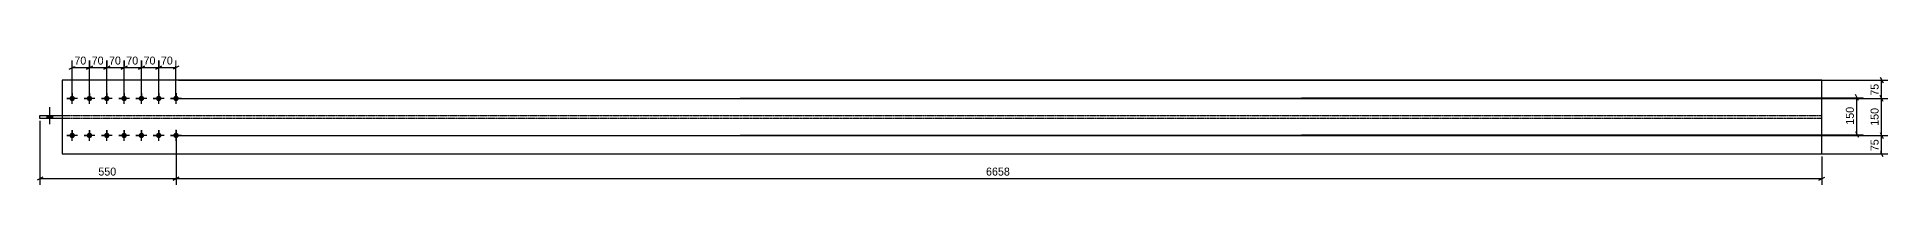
# Model space of a CAD drawing. Header units: millimetres. Extents: x 32 to 20048, y 32 to 1108.
# Drawn here: x 32 to 7520, y 32 to 559 of the extents above; entities that cross this region are included whole.
import ezdxf

# ---------------------------------------------------------------- set-up
doc = ezdxf.new("R2010")
doc.units = ezdxf.units.MM
doc.linetypes.add('DXK_LINE_DOT4', pattern=[0.9408, 0.4704, -0.4704])
doc.styles.add('Comic Sans MS', font='COMIC.TTF', dxfattribs={"height": 0.2})

msp = doc.modelspace()

# ---------------------------------------------------------------- hatches: boundary and pattern name
at = {"linetype": 'Continuous'}
for points in [[(174.3, 371.6, -1), (174.2, 393.6, -1)], [(244.3, 371.6, -1), (244.2, 393.6, -1)], [(314.3, 371.7, -1), (314.2, 393.7, -1)], [(384.3, 371.7, -1), (384.2, 393.7, -1)], [(454.3, 371.8, -1), (454.2, 393.8, -1)], [(524.3, 371.8, -1), (524.2, 393.8, -1)], [(594.3, 371.9, -1), (594.2, 393.9, -1)], [(95.5, 313.3), (72.5, 313.3), (72.5, 301.8), (95.5, 301.8)], [(95.5, 313.3), (72.5, 313.3), (72.5, 301.8), (95.5, 301.8)], [(95.5, 313.3), (72.5, 313.3), (72.5, 301.8), (95.5, 301.8)], [(95.5, 313.3), (72.5, 313.3), (72.5, 301.8), (95.5, 301.8)], [(95.5, 313.3), (72.5, 313.3), (72.5, 301.8), (95.5, 301.8)], [(174.4, 221.6, -1), (174.3, 243.6, -1)], [(244.4, 221.6, -1), (244.3, 243.6, -1)], [(314.4, 221.7, -1), (314.3, 243.7, -1)], [(384.4, 221.7, -1), (384.3, 243.7, -1)], [(454.4, 221.8, -1), (454.3, 243.8, -1)], [(524.4, 221.8, -1), (524.3, 243.8, -1)], [(594.4, 221.9, -1), (594.3, 243.9, -1)]]:
    msp.add_hatch(color=3, dxfattribs=at).paths.add_polyline_path(points)

# ---------------------------------------------------------------- linework, layer by layer
at = {"color": 8, "linetype": 'Continuous'}
for p, q in [((174.2, 392.6), (174.2, 536.1)), ((244.2, 392.6), (244.2, 536.1)), ((314.2, 392.7), (314.2, 536.2)), ((384.2, 392.7), (384.2, 536.2)), ((454.2, 392.8), (454.2, 536.3)), ((524.2, 392.8), (524.2, 536.3)), ((594.2, 392.9), (594.2, 536.3)), ((162.2, 501.7), (186.2, 513.7)), ((232.2, 501.7), (256.2, 513.7)), ((302.2, 501.8), (326.2, 513.8)), ((372.2, 501.8), (396.2, 513.8)), ((442.2, 501.8), (466.2, 513.9)), ((512.2, 501.9), (536.2, 513.9)), ((524.2, 507.9), (594.2, 507.9)), ((606.2, 514), (582.2, 501.9)), ((604.3, 457.6), (7519.6, 457.6)), ((7488, 469.6), (7500, 445.6)), ((7494, 382.6), (7494, 457.6)), ((604.3, 382.9), (7419.6, 387.1)), ((7400, 375.1), (7387.9, 399.1)), ((7394, 237.1), (7394, 387.1)), ((7500, 370.6), (7488, 394.6)), ((44, 291.9), (44, 32)), ((604.3, 232.9), (7419.6, 237.1)), ((7388, 249.1), (7400.1, 225.1)), ((7488, 244.6), (7500, 220.6)), ((594.3, 222.9), (594.3, 32)), ((594.3, 222.9), (594.3, 32)), ((604.3, 157.6), (7519.6, 157.6)), ((7500, 145.6), (7488, 169.6)), ((7251.9, 147.6), (7251.9, 32)), ((56, 63.6), (32, 51.6)), ((44, 57.6), (594.3, 57.6)), ((606.3, 63.6), (582.3, 51.6)), ((582.3, 51.6), (606.3, 63.6)), ((594.3, 57.6), (7251.9, 57.6)), ((7239.9, 51.6), (7263.9, 63.6))]:
    msp.add_line(p, q, dxfattribs=at)
at = {"color": 7, "linetype": 'Continuous'}
for p, q in [((7251.9, 457.6), (134.3, 457.6)), ((134.3, 457.6), (134.3, 157.6)), ((7251.9, 157.6), (7251.9, 457.6)), ((44, 301.8), (44, 313.3)), ((44, 313.3), (134.3, 313.3)), ((134.3, 301.8), (44, 301.8)), ((134.3, 157.6), (7251.9, 157.6))]:
    msp.add_line(p, q, dxfattribs=at)
at = {"color": 3, "linetype": 'Continuous'}
for p, q in [((196.3, 382.6), (152.3, 382.6)), ((152.3, 382.6), (167, 382.6)), ((174.3, 360.6), (174.2, 404.6)), ((174.3, 404.6), (174.3, 389.9)), ((174.3, 360.6), (174.3, 375.3)), ((196.3, 382.6), (181.6, 382.6)), ((266.3, 382.7), (222.3, 382.6)), ((222.3, 382.6), (237, 382.6)), ((244.3, 360.6), (244.2, 404.6)), ((244.3, 404.6), (244.3, 389.9)), ((244.3, 360.6), (244.3, 375.3)), ((266.3, 382.6), (251.6, 382.6)), ((336.3, 382.7), (292.3, 382.7)), ((292.3, 382.6), (307, 382.6)), ((314.3, 360.7), (314.2, 404.7)), ((314.3, 404.6), (314.3, 389.9)), ((314.3, 360.6), (314.3, 375.3)), ((336.3, 382.6), (321.6, 382.6)), ((406.3, 382.7), (362.3, 382.7)), ((362.3, 382.6), (377, 382.6)), ((384.3, 360.7), (384.2, 404.7)), ((384.3, 404.6), (384.3, 389.9)), ((384.3, 360.6), (384.3, 375.3)), ((406.3, 382.6), (391.6, 382.6)), ((476.3, 382.8), (432.3, 382.8)), ((432.3, 382.6), (447, 382.6)), ((454.3, 360.8), (454.2, 404.8)), ((454.3, 404.6), (454.3, 389.9)), ((454.3, 360.6), (454.3, 375.3)), ((476.3, 382.6), (461.6, 382.6)), ((546.3, 382.8), (502.3, 382.8)), ((502.3, 382.6), (517, 382.6)), ((524.3, 360.8), (524.2, 404.8)), ((524.3, 404.6), (524.3, 389.9)), ((524.3, 360.6), (524.3, 375.3)), ((546.3, 382.6), (531.6, 382.6)), ((616.3, 382.9), (572.3, 382.8)), ((572.3, 382.6), (587, 382.6)), ((594.3, 360.9), (594.2, 404.9)), ((594.3, 404.6), (594.3, 389.9)), ((594.3, 360.6), (594.3, 375.3)), ((616.3, 382.6), (601.6, 382.6)), ((72.5, 301.8), (72.5, 313.3)), ((72.5, 301.8), (72.5, 313.3)), ((72.5, 301.8), (72.5, 313.3)), ((72.5, 301.8), (72.5, 313.3)), ((72.5, 301.8), (72.5, 313.3)), ((84, 278.7), (84, 346.9)), ((84, 278.7), (84, 346.9)), ((84, 278.7), (84, 346.9)), ((84, 278.7), (84, 346.9)), ((84, 278.7), (84, 346.9)), ((95.5, 301.8), (95.5, 313.3)), ((95.5, 301.8), (95.5, 313.3)), ((95.5, 301.8), (95.5, 313.3)), ((95.5, 301.8), (95.5, 313.3)), ((95.5, 301.8), (95.5, 313.3)), ((196.3, 232.6), (152.3, 232.6)), ((152.3, 232.6), (167, 232.6)), ((174.4, 210.6), (174.3, 254.6)), ((174.3, 254.6), (174.3, 239.9)), ((174.3, 210.6), (174.3, 225.3)), ((196.3, 232.6), (181.6, 232.6)), ((266.3, 232.7), (222.3, 232.6)), ((222.3, 232.6), (237, 232.6)), ((244.4, 210.6), (244.3, 254.6)), ((244.3, 254.6), (244.3, 239.9)), ((244.3, 210.6), (244.3, 225.3)), ((266.3, 232.6), (251.6, 232.6)), ((336.3, 232.7), (292.3, 232.7)), ((292.3, 232.6), (307, 232.6)), ((314.4, 210.7), (314.3, 254.7)), ((314.3, 254.6), (314.3, 239.9)), ((314.3, 210.6), (314.3, 225.3)), ((336.3, 232.6), (321.6, 232.6)), ((406.3, 232.7), (362.3, 232.7)), ((362.3, 232.6), (377, 232.6)), ((384.4, 210.7), (384.3, 254.7)), ((384.3, 254.6), (384.3, 239.9)), ((384.3, 210.6), (384.3, 225.3)), ((406.3, 232.6), (391.6, 232.6)), ((476.3, 232.8), (432.3, 232.8)), ((432.3, 232.6), (447, 232.6)), ((454.4, 210.8), (454.3, 254.8)), ((454.3, 254.6), (454.3, 239.9)), ((454.3, 210.6), (454.3, 225.3)), ((476.3, 232.6), (461.6, 232.6)), ((546.3, 232.8), (502.3, 232.8)), ((502.3, 232.6), (517, 232.6)), ((524.4, 210.8), (524.3, 254.8)), ((524.3, 254.6), (524.3, 239.9)), ((524.3, 210.6), (524.3, 225.3)), ((546.3, 232.6), (531.6, 232.6)), ((616.3, 232.9), (572.3, 232.8)), ((572.3, 232.6), (587, 232.6)), ((594.4, 210.9), (594.3, 254.9)), ((594.3, 254.6), (594.3, 239.9)), ((594.3, 210.6), (594.3, 225.3)), ((616.3, 232.6), (601.6, 232.6))]:
    msp.add_line(p, q, dxfattribs=at)
at = {"color": 7, "linetype": 'DXK_LINE_DOT4'}
for p, q in [((134.3, 313.3), (7251.9, 313.3)), ((7251.9, 301.8), (134.3, 301.8))]:
    msp.add_line(p, q, dxfattribs=at)

# ---------------------------------------------------------------- next in the draw order: wipeouts: each hides what was drawn before it
at = {"color": 0}
for points in [[(591.6, 513.9), (591.6, 558.7), (526.7, 558.7), (526.7, 513.9)], [(7388, 354.2), (7343.2, 354.2), (7343.2, 270), (7388, 270)], [(364.7, 63.6), (364.7, 108.4), (273.7, 108.4), (273.7, 63.6)], [(3981.7, 63.6), (3981.7, 108.4), (3864.6, 108.4), (3864.6, 63.6)]]:
    msp.add_wipeout(points, dxfattribs=at)

# ---------------------------------------------------------------- next in the draw order: linework, layer by layer
at = {"color": 8, "linetype": 'Continuous'}
for p, q in [((524.2, 392.8), (524.2, 536.3)), ((454.2, 507.9), (524.2, 507.9)), ((536.2, 513.9), (512.2, 501.9)), ((604.3, 382.6), (7519.6, 382.6)), ((604.3, 232.6), (7519.6, 232.6))]:
    msp.add_line(p, q, dxfattribs=at)

# ---------------------------------------------------------------- next in the draw order: texts
at = {"color": 3, "style": 'Comic Sans MS'}
for s, rotation, p in [('70', 0.03438, (533.1, 520.3)), ('150', 90.03459, (7381.6, 276.4))]:
    msp.add_text(s, height=32.38, rotation=rotation, dxfattribs=at).set_placement(p)
for s, p in [('550', (280.1, 70)), ('6658', (3871, 70))]:
    msp.add_text(s, height=32.38, dxfattribs=at).set_placement(p)

# ---------------------------------------------------------------- next in the draw order: wipeouts: each hides what was drawn before it
at = {"color": 0}
for points in [[(521.6, 513.9), (521.6, 558.7), (456.7, 558.7), (456.7, 513.9)], [(7488, 452.6), (7443.2, 452.6), (7443.2, 387.6), (7488, 387.6)]]:
    msp.add_wipeout(points, dxfattribs=at)

# ---------------------------------------------------------------- next in the draw order: linework, layer by layer
at = {"color": 8, "linetype": 'Continuous'}
for p, q in [((454.2, 392.8), (454.2, 536.3)), ((384.2, 507.8), (454.2, 507.9)), ((466.2, 513.9), (442.2, 501.8)), ((604.3, 382.6), (7519.6, 382.6)), ((7500, 370.6), (7488, 394.6)), ((7494, 232.6), (7494, 382.6))]:
    msp.add_line(p, q, dxfattribs=at)

# ---------------------------------------------------------------- next in the draw order: texts
at = {"color": 3, "style": 'Comic Sans MS'}
for s, rotation, p in [('70', 0.03438, (463.1, 520.3)), ('75', 90.00021, (7481.6, 394))]:
    msp.add_text(s, height=32.38, rotation=rotation, dxfattribs=at).set_placement(p)

# ---------------------------------------------------------------- next in the draw order: wipeouts: each hides what was drawn before it
at = {"color": 0}
for points in [[(451.6, 513.9), (451.6, 558.7), (386.7, 558.6), (386.7, 513.8)], [(7488, 349.7), (7443.2, 349.7), (7443.2, 265.5), (7488, 265.5)]]:
    msp.add_wipeout(points, dxfattribs=at)

# ---------------------------------------------------------------- next in the draw order: linework, layer by layer
at = {"color": 8, "linetype": 'Continuous'}
for p, q in [((384.2, 392.7), (384.2, 536.2)), ((314.2, 507.8), (384.2, 507.8)), ((396.2, 513.8), (372.2, 501.8)), ((604.3, 232.6), (7519.6, 232.6)), ((7488, 244.6), (7500, 220.6)), ((7494, 157.6), (7494, 232.6))]:
    msp.add_line(p, q, dxfattribs=at)

# ---------------------------------------------------------------- next in the draw order: texts
at = {"color": 3, "style": 'Comic Sans MS'}
for s, rotation, p in [('70', 0.03438, (393.1, 520.2)), ('150', 90.00021, (7481.6, 271.9))]:
    msp.add_text(s, height=32.38, rotation=rotation, dxfattribs=at).set_placement(p)

# ---------------------------------------------------------------- next in the draw order: wipeouts: each hides what was drawn before it
at = {"color": 0}
for points in [[(381.6, 513.8), (381.6, 558.6), (316.7, 558.6), (316.7, 513.8)], [(7488, 227.6), (7443.2, 227.6), (7443.2, 162.6), (7488, 162.6)]]:
    msp.add_wipeout(points, dxfattribs=at)

# ---------------------------------------------------------------- next in the draw order: linework, layer by layer
at = {"color": 8, "linetype": 'Continuous'}
for p, q in [((314.2, 392.7), (314.2, 536.2)), ((244.2, 507.7), (314.2, 507.8)), ((326.2, 513.8), (302.2, 501.8))]:
    msp.add_line(p, q, dxfattribs=at)

# ---------------------------------------------------------------- next in the draw order: texts
at = {"color": 3, "style": 'Comic Sans MS'}
for s, rotation, p in [('70', 0.03438, (323.1, 520.2)), ('75', 90.00021, (7481.6, 169))]:
    msp.add_text(s, height=32.38, rotation=rotation, dxfattribs=at).set_placement(p)

# ---------------------------------------------------------------- next in the draw order: wipeouts: each hides what was drawn before it
at = {"color": 0}
msp.add_wipeout([(311.6, 513.8), (311.6, 558.6), (246.7, 558.5), (246.7, 513.7)], dxfattribs=at)

# ---------------------------------------------------------------- next in the draw order: linework, layer by layer
at = {"color": 8, "linetype": 'Continuous'}
for p, q in [((244.2, 392.6), (244.2, 536.1)), ((174.2, 507.7), (244.2, 507.7)), ((256.2, 513.7), (232.2, 501.7))]:
    msp.add_line(p, q, dxfattribs=at)

# ---------------------------------------------------------------- next in the draw order: texts
at = {"color": 3, "style": 'Comic Sans MS'}
msp.add_text('70', height=32.38, rotation=0.03438, dxfattribs=at).set_placement((253.1, 520.1))

# ---------------------------------------------------------------- next in the draw order: wipeouts: each hides what was drawn before it
at = {"color": 0}
msp.add_wipeout([(241.6, 513.7), (241.6, 558.5), (176.7, 558.5), (176.7, 513.7)], dxfattribs=at)

# ---------------------------------------------------------------- next in the draw order: texts
at = {"color": 3, "style": 'Comic Sans MS'}
msp.add_text('70', height=32.38, rotation=0.03438, dxfattribs=at).set_placement((183.1, 520.1))

doc.saveas('drawing.dxf')
